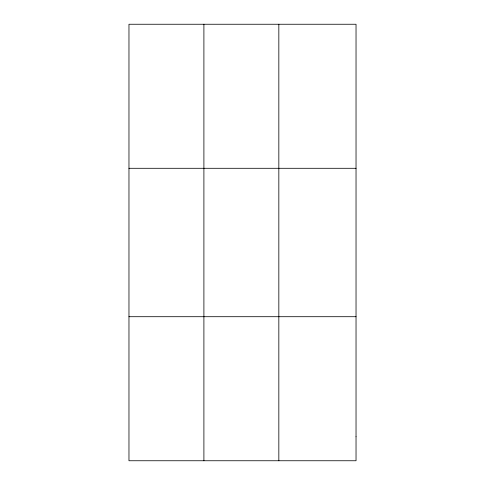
<?xml version="1.0" encoding="UTF-8"?>
<svg xmlns="http://www.w3.org/2000/svg" width="485" height="485" viewBox="0 0 485 485"><rect width="100%" height="100%" fill="white"/><g stroke="black" fill="none" stroke-linecap="round" stroke-linejoin="round"><path stroke-width="0.73" d="M203.9 460.75L203.9 24.25M278.833 460.75L278.833 24.25M128.968 168.295L356.032 168.295M128.968 316.705L356.032 316.705M356.032 436.742L356.032 460.75L128.968 460.75L128.968 24.25L356.032 24.25L356.032 436.742"/></g></svg>
